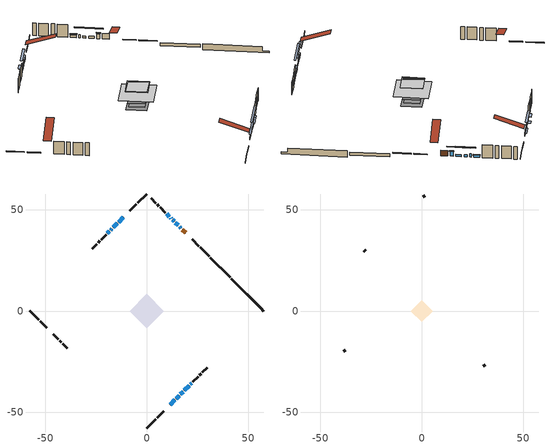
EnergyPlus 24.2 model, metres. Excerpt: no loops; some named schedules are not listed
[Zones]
conditioned space
 floor outside (Floor1 construction): -4.2,0 0,4.2 4.2,0 0,-4.2 z0.86
 floor adiabatic (Floor5 construction): -3.81,0 0,3.81 3.81,0 0,-3.81 z0.86
 floor adiabatic (AdiabaticFloorConstruction): -8.5,0 0,8.5 8.5,0 0,-8.5 z3.3
 floor foundation (Slab1 construction): -5.09,0 0,5.09 5.09,0 0,-5.09 z-1.49
 floor foundation (Slab2 construction): -3.81,0 0,3.81 3.81,0 0,-3.81 z-0.65
 floor foundation (Slab3 construction): -1.67,0 0,1.67 1.67,0 0,-1.67 z0
 wall outside (RimJoist1 construction): 0,-57.73 4.42,-53.31 / -57.73,0 -53.31,-4.42 / 0,57.73 -4.42,53.31 / 30.76,26.96 26.35,31.38 z0.86:1.16
 wall outside (RimJoist2 construction): 5.08,-52.65 8.35,-49.38 / -52.65,-5.08 -49.38,-8.35 / -5.08,52.65 -8.35,49.38 / 25.69,32.04 22.42,35.31 z0.86:1.16
 wall outside (AdiabaticWallConstruction 1): 19.2,38.52 17.52,40.2 z0.86:2.89
 wall outside (AdiabaticWallConstruction): -11.56,46.16 -13.86,43.87 z0.86:1.77; 16.87,40.86 16.18,41.54 / -14.52,43.21 -16.53,41.2 / -18.45,39.27 -19.39,38.34 z0.86:2.64; -17.18,40.54 -17.8,39.93 / 21.55,-36.18 22.16,-35.56 z0.86:1.42; 11.56,-46.16 13.86,-43.87 z0.86:1.72; 14.52,-43.21 15.92,-41.81 z0.86:2.99; 15.53,42.2 14.16,43.56 / 13.51,44.22 12.82,44.9 / 16.57,-41.15 17.94,-39.79 z0.86:1.62; 18.6,-39.13 20.89,-36.83 / 11.15,46.57 9.79,47.94 z0.86:1.67; 12.17,45.56 11.81,45.92 z0.86:2.08
 wall outside (Wall1 construction): 22.82,-34.91 25.29,-32.43 / -46.16,-11.56 -43.69,-14.04 / -20.04,37.68 -22.52,35.21 / 9.13,48.6 6.65,51.07 z0.86:5.74
 wall outside (Wall2 construction): 25.95,-31.77 26.79,-30.94 / -43.03,-14.7 -42.19,-15.53 / -23.18,34.55 -24.01,33.71 / 6,51.73 5.16,52.57 z0.86:5.74
 wall outside (Wall3 construction): 27.44,-30.28 29.74,-27.98 / -41.54,-16.19 -39.24,-18.49 / -24.67,33.06 -26.97,30.76 / 4.5,53.22 2.2,55.52 z0.86:5.74
 wall foundation (FoundationWall1 construction): 41.78,15.95,-1.49 41.78,15.95,0.86 56.13,1.59,0.86 56.13,1.59,-0.77 57.73,0,-0.77 57.73,0,-1.49
 wall foundation (FoundationWall2 construction): 41.12,16.61 31.42,26.3 z-0.65:0.51
 window (WindowConstruction): -11.56,46.16 -13.86,43.87 z0.86:1.77
 window (WindowConstruction 4): 16.87,40.86 16.18,41.54 z0.86:2.64
 window (WindowConstruction 5): -14.52,43.21 -16.53,41.2 z0.86:2.64
 window (WindowConstruction 6): -17.18,40.54 -17.79,39.93 z0.86:1.42
 window (WindowConstruction 7): 11.56,-46.16 13.86,-43.87 z0.86:1.72
 window (WindowConstruction 8): 14.52,-43.21 15.92,-41.81 z0.86:2.99
 window (WindowConstruction 11): 15.53,42.2 14.16,43.56 z0.86:1.62
 window (WindowConstruction 12): 13.51,44.22 12.82,44.9 z0.86:1.62
 window (WindowConstruction 13): 16.57,-41.15 17.94,-39.79 z0.86:1.62
 window (WindowConstruction 1): 18.6,-39.13 20.89,-36.83 z0.86:1.67
 window (WindowConstruction 2): 21.55,-36.18 22.16,-35.56 z0.86:1.42
 window (WindowConstruction 9): -18.45,39.27 -19.39,38.34 z0.86:2.64
 window (WindowConstruction 10): 12.17,45.56 11.81,45.92 z0.86:2.08
 window (WindowConstruction 3): 11.15,46.58 9.79,47.94 z0.86:1.67
 door (Door): 19.2,38.52 17.52,40.2 z0.86:2.89
 ceiling adiabatic (AdiabaticFloorConstruction): 0,-8.5 8.5,0 0,8.5 -8.5,0 z3.3
attic - vented
 floor to conditioned space (Floor3 construction Reversed): -5.09,0 0,5.09 5.09,0 0,-5.09 z5.74
 floor to conditioned space (Floor4 construction Reversed): -5.39,0 0,5.39 5.39,0 0,-5.39 z5.74
 wall outside (Wall4 construction): 30.4,-27.33 31.29,-26.44 / -38.58,-19.14 -37.69,-20.03 / -27.63,30.1 -28.52,29.21 / 1.55,56.18 0.66,57.07 z0.86:5.74
 roof outside (Roof1 construction): 10.91,-46.82,5.74 3.69,-39.6,9.14 1.78,-41.5,9.14 9,-48.72,5.74; -46.82,-10.91,5.74 -39.6,-3.69,9.14 -41.5,-1.78,9.14 -48.72,-9,5.74; -10.91,46.82,5.74 -3.69,39.6,9.14 -1.78,41.5,9.14 -9,48.72,5.74; 19.86,37.87,5.74 12.64,30.65,9.14 14.54,28.74,9.14 21.76,35.96,5.74
shading: -14.07,43.65 -11.35,46.37 -11.78,46.81 -14.5,44.09 z2.07; 15.97,41.75 17.08,40.65 17.51,41.08 16.4,42.18 z2.94; -18.47,39.26 -12.58,45.15 -13.01,45.58 -18.9,39.69 z5.38; -18.01,39.72 -16.97,40.75 -17.84,41.61 -18.87,40.58 z1.72; 15.8,-41.93 9.62,-48.1 10.06,-48.53 16.23,-42.36 z4.46; 16.13,-41.6 14.3,-43.42 14.74,-43.85 16.56,-42.03 z3.29; 12.01,45.72 17.68,40.04 18.12,40.47 12.44,46.15 z4.67; 10.67,47.06 15.66,42.06 16.09,42.49 11.1,47.49 z4.67; 21.39,-36.34 13.12,-44.6 13.55,-45.03 21.82,-36.77 z6.5; 21.11,-36.62 18.39,-39.34 18.82,-39.77 21.54,-37.05 z1.97; 22.37,-35.35 21.34,-36.39 21.77,-36.82 22.8,-35.78 z1.72; -19.82,37.91 -18.02,39.71 -18.88,40.57 -20.68,38.77 z3.25; 9.58,48.15 11.36,46.36 11.79,46.8 10.01,48.58 z1.97
[Building]
Building 1: Terrain=Suburbs
[Site:Location]
Montreal Intl AP_QC: Latitude {deg}=45.47; Longitude {deg}=-73.74; Time Zone {hr}=-5; Elevation {m}=36; Keep Site Location Information=Yes
[Site:GroundTemperature:Shallow]
2.07863, -0.316383, -0.508184, 0.628371, 5.19101, 9.73239, 13.6695, 16.1636, 16.3755, 14.347, 10.5102, 6.10817
[Site:WaterMainsTemperature]
Calculation Method=Schedule; Temperature Schedule=mains temperature schedule
[Material] Roughness=Rough; Thermal Absorptance=0.9
Name | Thickness {m} | Conductivity {W/m-K} | Density {kg/m3} | Specific Heat {J/kg-K} | Solar Absorptance | Visible Absorptance
asphalt or fiberglass shingles | 0.00635 | 0.162714 | 1121.4 | 1465.45 | 0.4 | 0.4
ceiling loosefill ins | 0.0846667 | 0.0480833 | 16.02 | 1046.75 | 0.7 | 0.7
ceiling stud and cavity | 0.1397 | 0.0934478 | 65.682 | 1177.47 | 0.7 | 0.7
ceiling stud and cavity 1 | 0.1397 | 0.0933378 | 65.682 | 1177.47 | 0.7 | 0.7
concrete 4.0 in. | 0.1016 | 1.803125 | 2242.8 | 837.4 | 0.7 | 0.7
concrete 8.0 in. | 0.2032 | 1.803125 | 2242.8 | 837.4 | 0.7 | 0.7
door material | 0.04445 | 0.0451087 | 512.64 | 1214.23 | 0.7 | 0.7
exterior vertical ins | 0.00218552 | 0.029427 | 32.04 | 1214.23 | 0.7 | 0.7
exterior vertical ins 1 | 0.00108814 | 0.029427 | 32.04 | 1214.23 | 0.7 | 0.7
floor covering | 0.0127 | 0.0433444 | 54.468 | 1339.84 | 0.6 | 0.6
floor covering 1 | 0.0127 | 9.015625 | 54.468 | 1339.84 | 0.6 | 0.6
floor rigid ins; wall rigid ins | 0.512978 | 0.029427 | 32.04 | 1214.23 | 0.7 | 0.7
floor stud and cavity | 0.1397 | 0.0882315 | 92.3553 | 1139.71 | 0.7 | 0.7
floor stud and cavity 1 | 0.0889 | 0.621767 | 50.32683 | 1063.81 | 0.7 | 0.7
floor stud and cavity 2 | 0.1397 | 1.75129 | 37.0049 | 1207.88 | 0.7 | 0.7
furniture material conditioned space 1 | 0.1524 | 0.115458 | 640.8 | 1214.23 | 0.6 | 0.6
gypsum board | 0.0127 | 0.160291 | 801 | 837.4 | 0.6 | 0.6
gypsum board 1 | 0.0127 | 0.160291 | 801 | 837.4 | 0.7 | 0.7
osb sheathing 0.5 in. | 0.0127 | 0.115458 | 512.64 | 1214.23 | 0.7 | 0.7
osb sheathing 0.75 in. | 0.01905 | 0.115458 | 512.64 | 1214.23 | 0.7 | 0.7
osb sheathing 2.0 in. | 0.0508 | 0.115458 | 512.64 | 1214.23 | 0.7 | 0.7
rim joist stud and cavity | 0.0508 | 0.0310355 | 125.044 | 1163.47 | 0.6 | 0.6
rim joist stud and cavity 1 | 0.0508 | 0.126838 | 50.32683 | 1063.81 | 0.6 | 0.6
wall stud and cavity | 0.1397 | 0.0877637 | 139.0536 | 1170.24 | 0.7 | 0.7
wall stud and cavity 1 | 0.1397 | 0.0901573 | 139.0536 | 1170.24 | 0.7 | 0.7
wall stud and cavity 2 | 0.1397 | 0.08757 | 139.0536 | 1170.24 | 0.7 | 0.7
wall stud and cavity 3 | 0.0889 | 6.9971 | 50.32683 | 1063.81 | 0.6 | 0.6
wall stud and cavity 4 | 0.0889 | 0.380278 | 52.3479 | 1209.89 | 0.7 | 0.7
wall stud and cavity 5 | 0.0889 | 0.391764 | 83.0341 | 1211.67 | 0.7 | 0.7
wood siding | 0.0254 | 0.102417 | 544.68 | 1172.36 | 0.4 | 0.4
wood siding 1 | 0.00254 | 0.102417 | 544.68 | 1172.36 | 0.4 | 0.4
wood siding 2; wood siding 3; wood siding 4 | 0.0254 | 0.102417 | 544.68 | 1172.36 | 0.7 | 0.7
[WindowMaterial:SimpleGlazingSystem]
Name | U-Factor {W/m2-K} | Solar Heat Gain Coefficient
WindowMaterial | 2.97414 | 0.57
WindowMaterial 1 | 2.98152 | 0.56
WindowMaterial 10 | 2.97698 | 0.56
WindowMaterial 11 | 3.02581 | 0.5
WindowMaterial 2 | 3.04681 | 0.44
WindowMaterial 3 | 2.97187 | 0.57
WindowMaterial 4 | 2.96562 | 0.58
WindowMaterial 5 | 2.88613 | 0.67
WindowMaterial 6 | 2.97754 | 0.56
WindowMaterial 7 | 2.9219 | 0.64
WindowMaterial 8 | 2.949721 | 0.64
WindowMaterial 9 | 2.97414 | 0.61
[Construction]
AdiabaticFloorConstruction: floor stud and cavity 2, floor rigid ins, osb sheathing 0.75 in., floor covering
AdiabaticWallConstruction: wood siding 3, wall rigid ins, wall stud and cavity 4, gypsum board
AdiabaticWallConstruction 1: wood siding 4, wall rigid ins, wall stud and cavity 4, gypsum board
Door: door material
Floor1 construction: floor stud and cavity, osb sheathing 0.75 in., floor covering
Floor3 construction Reversed: gypsum board, ceiling stud and cavity, ceiling loosefill ins
Floor4 construction Reversed: gypsum board, ceiling stud and cavity 1, ceiling loosefill ins
Floor5 construction: floor stud and cavity 1, floor covering 1
FoundationWall1 construction: concrete 8.0 in., gypsum board 1
FoundationWall2 construction: concrete 8.0 in.
furniture construction conditioned space 1: furniture material conditioned space 1
PartitionWallConstruction: gypsum board, wall stud and cavity 5, gypsum board
RimJoist1 construction: wood siding 2, osb sheathing 2.0 in., rim joist stud and cavity
RimJoist2 construction: wood siding 2, rim joist stud and cavity 1
Roof1 construction: asphalt or fiberglass shingles
Slab1 construction; Slab2 construction; Slab3 construction: concrete 4.0 in.
Wall1 construction: wood siding, osb sheathing 0.5 in., wall stud and cavity, gypsum board
Wall2 construction: wood siding, osb sheathing 0.5 in., wall stud and cavity 1, gypsum board
Wall3 construction: wood siding, osb sheathing 0.5 in., wall stud and cavity 2, gypsum board
Wall4 construction: wood siding 1, wall stud and cavity 3
WindowConstruction: WindowMaterial
WindowConstruction 1: WindowMaterial 1
WindowConstruction 10: WindowMaterial 9
WindowConstruction 11: WindowMaterial 10
WindowConstruction 12; WindowConstruction 13: WindowMaterial 11
WindowConstruction 2; WindowConstruction 6: WindowMaterial 2
WindowConstruction 3: WindowMaterial 3
WindowConstruction 4: WindowMaterial 4
WindowConstruction 5: WindowMaterial 5
WindowConstruction 7: WindowMaterial 6
WindowConstruction 8: WindowMaterial 7
WindowConstruction 9: WindowMaterial 8
[Zone] Multiplier=1; Part of Total Floor Area=Yes
Name | Volume {m3}
attic - vented | 60.7219
conditioned space | 543.3
[Space]
Name | Zone | Volume {m3}
attic - vented 1 | attic - vented | 60.7219
conditioned space 1 | conditioned space | 543.3
[ZoneInfiltration:EffectiveLeakageArea]
infil attic - vented 1: Zone or Space=attic - vented 1; Schedule=Always On Discrete; Effective Air Leakage Area {cm2}=4396; Stack Coefficient=0.000575804; Wind Coefficient=1.62128e-05
[ZoneMixing]
whole house fan mix: Zone or Space=attic - vented; Schedule=Always On Continuous; Design Flow Rate Calculation Method=Flow/Zone; Design Flow Rate {m3/s}=0; Source Zone or Space=conditioned space
[SurfaceProperty:ExposedFoundationPerimeter] Exposed Perimeter Calculation Method=TotalExposedPerimeter
Name | Total Exposed Perimeter {m}
Slab1 | 22.555
Slab2 | 13.716
Slab3 | 8.83899
[InternalMass] Zone or ZoneList=conditioned space; Space or SpaceList=conditioned space 1
Name | Construction | Surface Area {m2}
furniture mass conditioned space 1 | furniture construction conditioned space 1 | 118.076
partition wall mass | PartitionWallConstruction | 266.201
[Lights]
interior lighting: Zone or ZoneList or Space or SpaceList=conditioned space 1; Schedule=interior lighting schedule; Design Level Calculation Method=LightingLevel; Lighting Level {W}=343.2; Return Air Fraction=0; Fraction Radiant=0.6; Fraction Visible=0.2; Fraction Replaceable=1
[People]
occupants: Zone or ZoneList or Space or SpaceList=conditioned space 1; Number of People Schedule=occupants schedule; Number of People Calculation Method=People; Number of People=3; Fraction Radiant=0.314171; Sensible Heat Fraction=0.56303; Activity Level Schedule=occupants activity schedule; Carbon Dioxide Generation Rate {m3/s-W}=0; Enable ASHRAE 55 Comfort Warnings=No; Mean Radiant Temperature Calculation Type=EnclosureAveraged
[ElectricEquipment] Zone or ZoneList or Space or SpaceList=conditioned space 1; Design Level Calculation Method=EquipmentLevel
Name | Schedule | Design Level {W} | Fraction Latent | Fraction Radiant | Fraction Lost
clothes dryer | clothes dryer schedule | 140.772 | 0.015 | 0.081 | 0.85
clothes washer | clothes washer schedule | 32.1985 | 0.03 | 0.162 | 0.7
cooking range | cooking range schedule | 215.147 | 0.08 | 0.432 | 0.2
dishwasher | dishwasher schedule | 66.8632 | 0.3 | 0.18 | 0.4
fridge | fridge schedule | 72.9452 | 0 | 0.6 | 0
mech vent bath fan 0 | mech vent bath fan 0 schedule | 50.2 | 0 | 0 | 1
mech vent house fan | mech vent house fan schedule | 0 | 0 | 0 | 1
mech vent house fan cfis | mech vent house fan cfis schedule | 0 | 0 | 0 | 0
mech vent range fan 0 | mech vent range fan 0 schedule | 57 | 0 | 0 | 1
misc plug loads | misc plug loads schedule | 494.7 | 0.045 | 0.513 | 0.1
whole house fan | Always On Discrete | 0 | 0 | 0 | 1
[OtherEquipment] Zone or ZoneList or Space or SpaceList=conditioned space 1; Design Level Calculation Method=EquipmentLevel
Name | Fuel Type | Schedule | Design Level {W} | Fraction Latent | Fraction Radiant | Fraction Lost
clothes dryer 1 | Electricity | clothes dryer schedule | 0 | 0.015 | 0.081 | 0.85
cooking range 1 | Electricity | cooking range schedule | 0 | 0.08 | 0.432 | 0.2
general water use latent | None | general water use schedule | 62.594 | 1 | 0 | 0
general water use sensible | None | general water use schedule | -61.6891 | 0 | 0.6 | 0
mech vent house fan latent load | None | Always On Discrete | 0 | 1 | 0 | 0
mech vent house fan sensible load | None | Always On Discrete | 0 | 0 | 0 | 0
water heater energy adjustment1 | Electricity | Always On Discrete | 0.01 | 0 | 0 | 1
[ZoneInfiltration:DesignFlowRate] Zone or ZoneList or Space or SpaceList=conditioned space 1; Schedule=Always On Discrete; Design Flow Rate Calculation Method=Flow/Zone; Design Flow Rate {m3/s}=0
infil flow; natural vent flow; whole house fan flow
[Foundation:Kiva] Initial Indoor Air Temperature {C}=18; Wall Depth Below Slab {m}=0.2032
Name | Wall Height Above Grade {m} | Custom Block Material Name 1 | Custom Block Depth 1 {m} | Custom Block X Position 1 {m} | Custom Block Z Position 1 {m}
Foundation Kiva 1 | 0.859993 | exterior vertical ins | 2.350008 | 0.2159 | 0
Foundation Kiva 2 | 0.510022 | exterior vertical ins 1 | 1.16001 | 0.2032 | 0
Foundation Kiva 3 | 0.1016
[Foundation:Kiva:Settings]
Soil Conductivity {W/m-K}=0.849921; Soil Density {kg/m3}=1842.3; Soil Specific Heat {J/kg-K}=418.7; Ground Solar Absorptivity=0.9; Ground Thermal Absorptivity=0.9; Ground Surface Roughness {m}=0.03; Far-Field Width {m}=40; Deep-Ground Boundary Condition=ZeroFlux; Deep-Ground Depth {m}=40; Minimum Cell Dimension {m}=0.2; Maximum Cell Growth Coefficient=3; Simulation Timestep=Timestep
[Exterior:Lights]
exterior lighting: Schedule=exterior lighting schedule; Design Level {W}=75.6
[Schedule:Constant]
Name | Hourly Value
Always On Continuous; mech vent house fan schedule; mech vent house fan cfis schedule; Always On Discrete | 1
occupants activity schedule | 117.228
fridge schedule | 0
[Schedule:Week:Daily]
interior lighting schedule Week Rule - Jan1-Jan27: interior lighting schedule day, interior lighting schedule day, interior lighting schedule day, interior lighting schedule day, interior lighting schedule day, interior lighting schedule day, interior lighting schedule day, interior lighting schedule default day, interior lighting schedule default day, interior lighting schedule default day, interior lighting schedule default day, interior lighting schedule default day
interior lighting schedule Week Rule - Jan28-Feb3: interior lighting schedule day, interior lighting schedule day, interior lighting schedule day, interior lighting schedule day, interior lighting schedule day 1, interior lighting schedule day 1, interior lighting schedule day 1, interior lighting schedule default day, interior lighting schedule default day, interior lighting schedule default day, interior lighting schedule default day, interior lighting schedule default day
interior lighting schedule Week Rule - Feb4-Feb24: interior lighting schedule day 1, interior lighting schedule day 1, interior lighting schedule day 1, interior lighting schedule day 1, interior lighting schedule day 1, interior lighting schedule day 1, interior lighting schedule day 1, interior lighting schedule default day, interior lighting schedule default day, interior lighting schedule default day, interior lighting schedule default day, interior lighting schedule default day
interior lighting schedule Week Rule - Feb25-Mar3: interior lighting schedule day 1, interior lighting schedule day 1, interior lighting schedule day 1, interior lighting schedule day 1, interior lighting schedule day 2, interior lighting schedule day 2, interior lighting schedule day 2, interior lighting schedule default day, interior lighting schedule default day, interior lighting schedule default day, interior lighting schedule default day, interior lighting schedule default day
interior lighting schedule Week Rule - Mar4-Mar31: interior lighting schedule day 2, interior lighting schedule day 2, interior lighting schedule day 2, interior lighting schedule day 2, interior lighting schedule day 2, interior lighting schedule day 2, interior lighting schedule day 2, interior lighting schedule default day, interior lighting schedule default day, interior lighting schedule default day, interior lighting schedule default day, interior lighting schedule default day
interior lighting schedule Week Rule - Apr1-Apr28: interior lighting schedule day 3, interior lighting schedule day 3, interior lighting schedule day 3, interior lighting schedule day 3, interior lighting schedule day 3, interior lighting schedule day 3, interior lighting schedule day 3, interior lighting schedule default day, interior lighting schedule default day, interior lighting schedule default day, interior lighting schedule default day, interior lighting schedule default day
interior lighting schedule Week Rule - Apr29-May5: interior lighting schedule day 3, interior lighting schedule day 3, interior lighting schedule day 4, interior lighting schedule day 4, interior lighting schedule day 4, interior lighting schedule day 4, interior lighting schedule day 4, interior lighting schedule default day, interior lighting schedule default day, interior lighting schedule default day, interior lighting schedule default day, interior lighting schedule default day
interior lighting schedule Week Rule - May6-May26: interior lighting schedule day 4, interior lighting schedule day 4, interior lighting schedule day 4, interior lighting schedule day 4, interior lighting schedule day 4, interior lighting schedule day 4, interior lighting schedule day 4, interior lighting schedule default day, interior lighting schedule default day, interior lighting schedule default day, interior lighting schedule default day, interior lighting schedule default day
interior lighting schedule Week Rule - May27-Jun2: interior lighting schedule day 4, interior lighting schedule day 4, interior lighting schedule day 4, interior lighting schedule day 4, interior lighting schedule day 4, interior lighting schedule day 5, interior lighting schedule day 5, interior lighting schedule default day, interior lighting schedule default day, interior lighting schedule default day, interior lighting schedule default day, interior lighting schedule default day
interior lighting schedule Week Rule - Jun3-Jun30: interior lighting schedule day 5, interior lighting schedule day 5, interior lighting schedule day 5, interior lighting schedule day 5, interior lighting schedule day 5, interior lighting schedule day 5, interior lighting schedule day 5, interior lighting schedule default day, interior lighting schedule default day, interior lighting schedule default day, interior lighting schedule default day, interior lighting schedule default day
interior lighting schedule Week Rule - Jul1-Jul28: interior lighting schedule day 6, interior lighting schedule day 6, interior lighting schedule day 6, interior lighting schedule day 6, interior lighting schedule day 6, interior lighting schedule day 6, interior lighting schedule day 6, interior lighting schedule default day, interior lighting schedule default day, interior lighting schedule default day, interior lighting schedule default day, interior lighting schedule default day
interior lighting schedule Week Rule - Jul29-Aug4: interior lighting schedule day 6, interior lighting schedule day 6, interior lighting schedule day 6, interior lighting schedule day 7, interior lighting schedule day 7, interior lighting schedule day 7, interior lighting schedule day 7, interior lighting schedule default day, interior lighting schedule default day, interior lighting schedule default day, interior lighting schedule default day, interior lighting schedule default day
interior lighting schedule Week Rule - Aug5-Aug25: interior lighting schedule day 7, interior lighting schedule day 7, interior lighting schedule day 7, interior lighting schedule day 7, interior lighting schedule day 7, interior lighting schedule day 7, interior lighting schedule day 7, interior lighting schedule default day, interior lighting schedule default day, interior lighting schedule default day, interior lighting schedule default day, interior lighting schedule default day
interior lighting schedule Week Rule - Aug26-Sep1: interior lighting schedule day 7, interior lighting schedule day 7, interior lighting schedule day 7, interior lighting schedule day 7, interior lighting schedule day 7, interior lighting schedule day 7, interior lighting schedule day 8, interior lighting schedule default day, interior lighting schedule default day, interior lighting schedule default day, interior lighting schedule default day, interior lighting schedule default day
interior lighting schedule Week Rule - Sep2-Sep29: interior lighting schedule day 8, interior lighting schedule day 8, interior lighting schedule day 8, interior lighting schedule day 8, interior lighting schedule day 8, interior lighting schedule day 8, interior lighting schedule day 8, interior lighting schedule default day, interior lighting schedule default day, interior lighting schedule default day, interior lighting schedule default day, interior lighting schedule default day
interior lighting schedule Week Rule - Sep30-Oct6: interior lighting schedule day 8, interior lighting schedule day 9, interior lighting schedule day 9, interior lighting schedule day 9, interior lighting schedule day 9, interior lighting schedule day 9, interior lighting schedule day 9, interior lighting schedule default day, interior lighting schedule default day, interior lighting schedule default day, interior lighting schedule default day, interior lighting schedule default day
interior lighting schedule Week Rule - Oct7-Oct27: interior lighting schedule day 9, interior lighting schedule day 9, interior lighting schedule day 9, interior lighting schedule day 9, interior lighting schedule day 9, interior lighting schedule day 9, interior lighting schedule day 9, interior lighting schedule default day, interior lighting schedule default day, interior lighting schedule default day, interior lighting schedule default day, interior lighting schedule default day
interior lighting schedule Week Rule - Oct28-Nov3: interior lighting schedule day 9, interior lighting schedule day 9, interior lighting schedule day 9, interior lighting schedule day 9, interior lighting schedule day 10, interior lighting schedule day 10, interior lighting schedule day 10, interior lighting schedule default day, interior lighting schedule default day, interior lighting schedule default day, interior lighting schedule default day, interior lighting schedule default day
interior lighting schedule Week Rule - Nov4-Nov24: interior lighting schedule day 10, interior lighting schedule day 10, interior lighting schedule day 10, interior lighting schedule day 10, interior lighting schedule day 10, interior lighting schedule day 10, interior lighting schedule day 10, interior lighting schedule default day, interior lighting schedule default day, interior lighting schedule default day, interior lighting schedule default day, interior lighting schedule default day
interior lighting schedule Week Rule - Nov25-Dec1: interior lighting schedule day 10, interior lighting schedule day 10, interior lighting schedule day 10, interior lighting schedule day 10, interior lighting schedule day 10, interior lighting schedule day 10, interior lighting schedule day 11, interior lighting schedule default day, interior lighting schedule default day, interior lighting schedule default day, interior lighting schedule default day, interior lighting schedule default day
interior lighting schedule Week Rule - Dec2-Dec31: interior lighting schedule day 11, interior lighting schedule day 11, interior lighting schedule day 11, interior lighting schedule day 11, interior lighting schedule day 11, interior lighting schedule day 11, interior lighting schedule day 11, interior lighting schedule default day, interior lighting schedule default day, interior lighting schedule default day, interior lighting schedule default day, interior lighting schedule default day
occupants schedule Week Rule - Jan1-Dec31: occupants schedule day, occupants schedule day, occupants schedule day, occupants schedule day, occupants schedule day, occupants schedule day, occupants schedule day, occupants schedule default day, occupants schedule default day, occupants schedule default day, occupants schedule default day, occupants schedule default day
clothes dryer schedule Week Rule - Jan1-Dec31: clothes dryer schedule day, clothes dryer schedule day, clothes dryer schedule day, clothes dryer schedule day, clothes dryer schedule day, clothes dryer schedule day, clothes dryer schedule day, clothes dryer schedule default day, clothes dryer schedule default day, clothes dryer schedule default day, clothes dryer schedule default day, clothes dryer schedule default day
clothes washer schedule Week Rule - Jan1-Dec31: clothes washer schedule day, clothes washer schedule day, clothes washer schedule day, clothes washer schedule day, clothes washer schedule day, clothes washer schedule day, clothes washer schedule day, clothes washer schedule default day, clothes washer schedule default day, clothes washer schedule default day, clothes washer schedule default day, clothes washer schedule default day
cooking range schedule Week Rule - Jan1-Dec31: cooking range schedule day, cooking range schedule day, cooking range schedule day, cooking range schedule day, cooking range schedule day, cooking range schedule day, cooking range schedule day, cooking range schedule default day, cooking range schedule default day, cooking range schedule default day, cooking range schedule default day, cooking range schedule default day
dishwasher schedule Week Rule - Jan1-Dec31: dishwasher schedule day, dishwasher schedule day, dishwasher schedule day, dishwasher schedule day, dishwasher schedule day, dishwasher schedule day, dishwasher schedule day, dishwasher schedule default day, dishwasher schedule default day, dishwasher schedule default day, dishwasher schedule default day, dishwasher schedule default day
mech vent bath fan 0 schedule Week Rule - Jan1-Dec31: mech vent bath fan 0 schedule day, mech vent bath fan 0 schedule day, mech vent bath fan 0 schedule day, mech vent bath fan 0 schedule day, mech vent bath fan 0 schedule day, mech vent bath fan 0 schedule day, mech vent bath fan 0 schedule day, mech vent bath fan 0 schedule default day, mech vent bath fan 0 schedule default day, mech vent bath fan 0 schedule default day, mech vent bath fan 0 schedule default day, mech vent bath fan 0 schedule default day
mech vent range fan 0 schedule Week Rule - Jan1-Dec31: mech vent range fan 0 schedule day, mech vent range fan 0 schedule day, mech vent range fan 0 schedule day, mech vent range fan 0 schedule day, mech vent range fan 0 schedule day, mech vent range fan 0 schedule day, mech vent range fan 0 schedule day, mech vent range fan 0 schedule default day, mech vent range fan 0 schedule default day, mech vent range fan 0 schedule default day, mech vent range fan 0 schedule default day, mech vent range fan 0 schedule default day
misc plug loads schedule Week Rule - Jan1-Dec31: misc plug loads schedule day, misc plug loads schedule day, misc plug loads schedule day, misc plug loads schedule day, misc plug loads schedule day, misc plug loads schedule day, misc plug loads schedule day, misc plug loads schedule default day, misc plug loads schedule default day, misc plug loads schedule default day, misc plug loads schedule default day, misc plug loads schedule default day
general water use schedule Week Rule - Jan1-Dec31: general water use schedule day, general water use schedule day, general water use schedule day, general water use schedule day, general water use schedule day, general water use schedule day, general water use schedule day, general water use schedule default day, general water use schedule default day, general water use schedule default day, general water use schedule default day, general water use schedule default day
exterior lighting schedule Week Rule - Jan1-Jan27: exterior lighting schedule day, exterior lighting schedule day, exterior lighting schedule day, exterior lighting schedule day, exterior lighting schedule day, exterior lighting schedule day, exterior lighting schedule day, exterior lighting schedule default day, exterior lighting schedule default day, exterior lighting schedule default day, exterior lighting schedule default day, exterior lighting schedule default day
exterior lighting schedule Week Rule - Jan28-Feb3: exterior lighting schedule day, exterior lighting schedule day, exterior lighting schedule day, exterior lighting schedule day, exterior lighting schedule day 1, exterior lighting schedule day 1, exterior lighting schedule day 1, exterior lighting schedule default day, exterior lighting schedule default day, exterior lighting schedule default day, exterior lighting schedule default day, exterior lighting schedule default day
exterior lighting schedule Week Rule - Feb4-Feb24: exterior lighting schedule day 1, exterior lighting schedule day 1, exterior lighting schedule day 1, exterior lighting schedule day 1, exterior lighting schedule day 1, exterior lighting schedule day 1, exterior lighting schedule day 1, exterior lighting schedule default day, exterior lighting schedule default day, exterior lighting schedule default day, exterior lighting schedule default day, exterior lighting schedule default day
exterior lighting schedule Week Rule - Feb25-Mar3: exterior lighting schedule day 1, exterior lighting schedule day 1, exterior lighting schedule day 1, exterior lighting schedule day 1, exterior lighting schedule day 2, exterior lighting schedule day 2, exterior lighting schedule day 2, exterior lighting schedule default day, exterior lighting schedule default day, exterior lighting schedule default day, exterior lighting schedule default day, exterior lighting schedule default day
exterior lighting schedule Week Rule - Mar4-Mar31: exterior lighting schedule day 2, exterior lighting schedule day 2, exterior lighting schedule day 2, exterior lighting schedule day 2, exterior lighting schedule day 2, exterior lighting schedule day 2, exterior lighting schedule day 2, exterior lighting schedule default day, exterior lighting schedule default day, exterior lighting schedule default day, exterior lighting schedule default day, exterior lighting schedule default day
exterior lighting schedule Week Rule - Apr1-Apr28: exterior lighting schedule day 3, exterior lighting schedule day 3, exterior lighting schedule day 3, exterior lighting schedule day 3, exterior lighting schedule day 3, exterior lighting schedule day 3, exterior lighting schedule day 3, exterior lighting schedule default day, exterior lighting schedule default day, exterior lighting schedule default day, exterior lighting schedule default day, exterior lighting schedule default day
exterior lighting schedule Week Rule - Apr29-May5: exterior lighting schedule day 3, exterior lighting schedule day 3, exterior lighting schedule day 4, exterior lighting schedule day 4, exterior lighting schedule day 4, exterior lighting schedule day 4, exterior lighting schedule day 4, exterior lighting schedule default day, exterior lighting schedule default day, exterior lighting schedule default day, exterior lighting schedule default day, exterior lighting schedule default day
exterior lighting schedule Week Rule - May6-May26: exterior lighting schedule day 4, exterior lighting schedule day 4, exterior lighting schedule day 4, exterior lighting schedule day 4, exterior lighting schedule day 4, exterior lighting schedule day 4, exterior lighting schedule day 4, exterior lighting schedule default day, exterior lighting schedule default day, exterior lighting schedule default day, exterior lighting schedule default day, exterior lighting schedule default day
exterior lighting schedule Week Rule - May27-Jun2: exterior lighting schedule day 4, exterior lighting schedule day 4, exterior lighting schedule day 4, exterior lighting schedule day 4, exterior lighting schedule day 4, exterior lighting schedule day 5, exterior lighting schedule day 5, exterior lighting schedule default day, exterior lighting schedule default day, exterior lighting schedule default day, exterior lighting schedule default day, exterior lighting schedule default day
exterior lighting schedule Week Rule - Jun3-Jun30: exterior lighting schedule day 5, exterior lighting schedule day 5, exterior lighting schedule day 5, exterior lighting schedule day 5, exterior lighting schedule day 5, exterior lighting schedule day 5, exterior lighting schedule day 5, exterior lighting schedule default day, exterior lighting schedule default day, exterior lighting schedule default day, exterior lighting schedule default day, exterior lighting schedule default day
exterior lighting schedule Week Rule - Jul1-Jul28: exterior lighting schedule day 6, exterior lighting schedule day 6, exterior lighting schedule day 6, exterior lighting schedule day 6, exterior lighting schedule day 6, exterior lighting schedule day 6, exterior lighting schedule day 6, exterior lighting schedule default day, exterior lighting schedule default day, exterior lighting schedule default day, exterior lighting schedule default day, exterior lighting schedule default day
exterior lighting schedule Week Rule - Jul29-Aug4: exterior lighting schedule day 6, exterior lighting schedule day 6, exterior lighting schedule day 6, exterior lighting schedule day 7, exterior lighting schedule day 7, exterior lighting schedule day 7, exterior lighting schedule day 7, exterior lighting schedule default day, exterior lighting schedule default day, exterior lighting schedule default day, exterior lighting schedule default day, exterior lighting schedule default day
exterior lighting schedule Week Rule - Aug5-Aug25: exterior lighting schedule day 7, exterior lighting schedule day 7, exterior lighting schedule day 7, exterior lighting schedule day 7, exterior lighting schedule day 7, exterior lighting schedule day 7, exterior lighting schedule day 7, exterior lighting schedule default day, exterior lighting schedule default day, exterior lighting schedule default day, exterior lighting schedule default day, exterior lighting schedule default day
[Schedule:Year]
interior lighting schedule: interior lighting schedule Week Rule - Jan1-Jan27, 1, 1, 1, 27, interior lighting schedule Week Rule - Jan28-Feb3, 1, 28, 2, 3, interior lighting schedule Week Rule - Feb4-Feb24, 2, 4, 2, 24, interior lighting schedule Week Rule - Feb25-Mar3, 2, 25, 3, 3, interior lighting schedule Week Rule - Mar4-Mar31, 3, 4, 3, 31, interior lighting schedule Week Rule - Apr1-Apr28, 4, 1, 4, 28, interior lighting schedule Week Rule - Apr29-May5, 4, 29, 5, 5, interior lighting schedule Week Rule - May6-May26, 5, 6, 5, 26, interior lighting schedule Week Rule - May27-Jun2, 5, 27, 6, 2, interior lighting schedule Week Rule - Jun3-Jun30, 6, 3, 6, 30, interior lighting schedule Week Rule - Jul1-Jul28, 7, 1, 7, 28, interior lighting schedule Week Rule - Jul29-Aug4, 7, 29, 8, 4, interior lighting schedule Week Rule - Aug5-Aug25, 8, 5, 8, 25, interior lighting schedule Week Rule - Aug26-Sep1, 8, 26, 9, 1, interior lighting schedule Week Rule - Sep2-Sep29, 9, 2, 9, 29, interior lighting schedule Week Rule - Sep30-Oct6, 9, 30, 10, 6, interior lighting schedule Week Rule - Oct7-Oct27, 10, 7, 10, 27, interior lighting schedule Week Rule - Oct28-Nov3, 10, 28, 11, 3, interior lighting schedule Week Rule - Nov4-Nov24, 11, 4, 11, 24, interior lighting schedule Week Rule - Nov25-Dec1, 11, 25, 12, 1, interior lighting schedule Week Rule - Dec2-Dec31, 12, 2, 12, 31
occupants schedule: occupants schedule Week Rule - Jan1-Dec31, 1, 1, 12, 31
clothes dryer schedule: clothes dryer schedule Week Rule - Jan1-Dec31, 1, 1, 12, 31
clothes washer schedule: clothes washer schedule Week Rule - Jan1-Dec31, 1, 1, 12, 31
cooking range schedule: cooking range schedule Week Rule - Jan1-Dec31, 1, 1, 12, 31
dishwasher schedule: dishwasher schedule Week Rule - Jan1-Dec31, 1, 1, 12, 31
mech vent bath fan 0 schedule: mech vent bath fan 0 schedule Week Rule - Jan1-Dec31, 1, 1, 12, 31
mech vent range fan 0 schedule: mech vent range fan 0 schedule Week Rule - Jan1-Dec31, 1, 1, 12, 31
misc plug loads schedule: misc plug loads schedule Week Rule - Jan1-Dec31, 1, 1, 12, 31
general water use schedule: general water use schedule Week Rule - Jan1-Dec31, 1, 1, 12, 31
exterior lighting schedule: exterior lighting schedule Week Rule - Jan1-Jan27, 1, 1, 1, 27, exterior lighting schedule Week Rule - Jan28-Feb3, 1, 28, 2, 3, exterior lighting schedule Week Rule - Feb4-Feb24, 2, 4, 2, 24, exterior lighting schedule Week Rule - Feb25-Mar3, 2, 25, 3, 3, exterior lighting schedule Week Rule - Mar4-Mar31, 3, 4, 3, 31, exterior lighting schedule Week Rule - Apr1-Apr28, 4, 1, 4, 28, exterior lighting schedule Week Rule - Apr29-May5, 4, 29, 5, 5, exterior lighting schedule Week Rule - May6-May26, 5, 6, 5, 26, exterior lighting schedule Week Rule - May27-Jun2, 5, 27, 6, 2, exterior lighting schedule Week Rule - Jun3-Jun30, 6, 3, 6, 30, exterior lighting schedule Week Rule - Jul1-Jul28, 7, 1, 7, 28, exterior lighting schedule Week Rule - Jul29-Aug4, 7, 29, 8, 4, exterior lighting schedule Week Rule - Aug5-Aug25, 8, 5, 8, 25, exterior lighting schedule Week Rule - Aug26-Sep1, 8, 26, 9, 1, exterior lighting schedule Week Rule - Sep2-Sep29, 9, 2, 9, 29, exterior lighting schedule Week Rule - Sep30-Oct6, 9, 30, 10, 6, exterior lighting schedule Week Rule - Oct7-Oct27, 10, 7, 10, 27, exterior lighting schedule Week Rule - Oct28-Nov3, 10, 28, 11, 3, exterior lighting schedule Week Rule - Nov4-Nov24, 11, 4, 11, 24, exterior lighting schedule Week Rule - Nov25-Dec1, 11, 25, 12, 1, exterior lighting schedule Week Rule - Dec2-Dec31, 12, 2, 12, 31
[Schedule:Compact]
mains temperature schedule: Through: 01/01, For: AllDays, Until: 24:00, 6.56833, Through: 01/02, For: AllDays, Until: 24:00, 6.48722, Through: 01/03, For: AllDays, Until: 24:00, 6.40722, Through: 01/04, For: AllDays, Until: 24:00, 6.32889, Through: 01/05, For: AllDays, Until: 24:00, 6.25167, Through: 01/06, For: AllDays, Until: 24:00, 6.17611, Through: 01/07, For: AllDays, Until: 24:00, 6.10222, Through: 01/08, For: AllDays, Until: 24:00, 6.02944, Through: 01/09, For: AllDays, Until: 24:00, 5.95833, Through: 01/10, For: AllDays, Until: 24:00, 5.88889, Through: 01/11, For: AllDays, Until: 24:00, 5.82056, Through: 01/12, For: AllDays, Until: 24:00, 5.75444, Through: 01/13, For: AllDays, Until: 24:00, 5.68944, Through: 01/14, For: AllDays, Until: 24:00, 5.62611, Through: 01/15, For: AllDays, Until: 24:00, 5.56444, Through: 01/16, For: AllDays, Until: 24:00, 5.50444, Through: 01/17, For: AllDays, Until: 24:00, 5.44611, Through: 01/18, For: AllDays, Until: 24:00, 5.38944, Through: 01/19, For: AllDays, Until: 24:00, 5.33389, Through: 01/20, For: AllDays, Until: 24:00, 5.28111, Through: 01/21, For: AllDays, Until: 24:00, 5.22944, Through: 01/22, For: AllDays, Until: 24:00, 5.17944, Through: 01/23, For: AllDays, Until: 24:00, 5.13111, Through: 01/24, For: AllDays, Until: 24:00, 5.085, Through: 01/25, For: AllDays, Until: 24:00, 5.04056, Through: 01/26, For: AllDays, Until: 24:00, 4.99778, Through: 01/27, For: AllDays, Until: 24:00, 4.95667, Through: 01/28, For: AllDays, Until: 24:00, 4.91778, Through: 01/29, For: AllDays, Until: 24:00, 4.88056, Through: 01/30, For: AllDays, Until: 24:00, 4.845, Through: 01/31, For: AllDays, Until: 24:00, 4.81167, Through: 02/01, For: AllDays, Until: 24:00, 4.77944, Through: 02/02, For: AllDays, Until: 24:00, 4.75, Through: 02/03, For: AllDays, Until: 24:00, 4.72167, Through: 02/04, For: AllDays, Until: 24:00, 4.69611, Through: 02/05, For: AllDays, Until: 24:00, 4.67167, Through: 02/06, For: AllDays, Until: 24:00, 4.64944, Through: 02/07, For: AllDays, Until: 24:00, 4.62889, Through: 02/08, For: AllDays, Until: 24:00, 4.61056, Through: 02/09, For: AllDays, Until: 24:00, 4.59389, Through: 02/10, For: AllDays, Until: 24:00, 4.57944, Through: 02/11, For: AllDays, Until: 24:00, 4.56667, Through: 02/12, For: AllDays, Until: 24:00, 4.55611, Through: 02/13, For: AllDays, Until: 24:00, 4.54722, Through: 02/14, For: AllDays, Until: 24:00, 4.54056, Through: 02/15, For: AllDays, Until: 24:00, 4.53556, Through: 02/16, For: AllDays, Until: 24:00, 4.53278, Through: 02/17, For: AllDays, Until: 24:00, 4.53167, Through: 02/18, For: AllDays, Until: 24:00, 4.53278, Through: 02/19, For: AllDays, Until: 24:00, 4.53556, Through: 02/20, For: AllDays, Until: 24:00, 4.54056, Through: 02/21, For: AllDays, Until: 24:00, 4.54722, Through: 02/22, For: AllDays, Until: 24:00, 4.55611, Through: 02/23, For: AllDays, Until: 24:00, 4.56667, Through: 02/24, For: AllDays, Until: 24:00, 4.57944, Through: 02/25, For: AllDays, Until: 24:00, 4.59389, Through: 02/26, For: AllDays, Until: 24:00, 4.61056, Through: 02/27, For: AllDays, Until: 24:00, 4.62889, Through: 02/28, For: AllDays, Until: 24:00, 4.64889, Through: 03/01, For: AllDays, Until: 24:00, 4.67111, Through: 03/02, For: AllDays, Until: 24:00, 4.69556, Through: 03/03, For: AllDays, Until: 24:00, 4.72167, Through: 03/04, For: AllDays, Until: 24:00, 4.74944, Through: 03/05, For: AllDays, Until: 24:00, 4.77944, Through: 03/06, For: AllDays, Until: 24:00, 4.81111, Through: 03/07, For: AllDays, Until: 24:00, 4.84444, Through: 03/08, For: AllDays, Until: 24:00, 4.88, Through: 03/09, For: AllDays, Until: 24:00, 4.91722, Through: 03/10, For: AllDays, Until: 24:00, 4.95611, Through: 03/11, For: AllDays, Until: 24:00, 4.99722, Through: 03/12, For: AllDays, Until: 24:00, 5.04, Through: 03/13, For: AllDays, Until: 24:00, 5.08444, Through: 03/14, For: AllDays, Until: 24:00, 5.13056, Through: 03/15, For: AllDays, Until: 24:00, 5.17889, Through: 03/16, For: AllDays, Until: 24:00, 5.22833, Through: 03/17, For: AllDays, Until: 24:00, 5.28, Through: 03/18, For: AllDays, Until: 24:00, 5.33333, Through: 03/19, For: AllDays, Until: 24:00, 5.38833, Through: 03/20, For: AllDays, Until: 24:00, 5.445, Through: 03/21, For: AllDays, Until: 24:00, 5.50333, Through: 03/22, For: AllDays, Until: 24:00, 5.56333, Through: 03/23, For: AllDays, Until: 24:00, 5.625, Through: 03/24, For: AllDays, Until: 24:00, 5.68833, Through: 03/25, For: AllDays, Until: 24:00, 5.75333, Through: 03/26, For: AllDays, Until: 24:00, 5.81944, Through: 03/27, For: AllDays, Until: 24:00, 5.88778, Through: 03/28, For: AllDays, Until: 24:00, 5.95722, Through: 03/29, For: AllDays, Until: 24:00, 6.02833, Through: 03/30, For: AllDays, Until: 24:00, 6.10111, Through: 03/31, For: AllDays, Until: 24:00, 6.175, Through: 04/01, For: AllDays, Until: 24:00, 6.25056, Through: 04/02, For: AllDays, Until: 24:00, 6.32778, Through: 04/03, For: AllDays, Until: 24:00, 6.40611, Through: 04/04, For: AllDays, Until: 24:00, 6.48556, Through: 04/05, For: AllDays, Until: 24:00, 6.56722, Through: 04/06, For: AllDays, Until: 24:00, 6.64944, Through: 04/07, For: AllDays, Until: 24:00, 6.73333, Through: 04/08, For: AllDays, Until: 24:00, 6.81833, Through: 04/09, For: AllDays, Until: 24:00, 6.905, Through: 04/10, For: AllDays, Until: 24:00, 6.99278, Through: 04/11, For: AllDays, Until: 24:00, 7.08111, Through: 04/12, For: AllDays, Until: 24:00, 7.17167, Through: 04/13, For: AllDays, Until: 24:00, 7.26278, Through: 04/14, For: AllDays, Until: 24:00, 7.355, Through: 04/15, For: AllDays, Until: 24:00, 7.44833, Through: 04/16, For: AllDays, Until: 24:00, 7.54278, Through: 04/17, For: AllDays, Until: 24:00, 7.63889, Through: 04/18, For: AllDays, Until: 24:00, 7.735, Through: 04/19, For: AllDays, Until: 24:00, 7.83278, Through: 04/20, For: AllDays, Until: 24:00, 7.93167, Through: 04/21, For: AllDays, Until: 24:00, 8.03111, Through: 04/22, For: AllDays, Until: 24:00, 8.13167, Through: 04/23, For: AllDays, Until: 24:00, 8.23278, Through: 04/24, For: AllDays, Until: 24:00, 8.335, Through: 04/25, For: AllDays, Until: 24:00, 8.43778, Through: 04/26, For: AllDays, Until: 24:00, 8.54167, Through: 04/27, For: AllDays, Until: 24:00, 8.64611, Through: 04/28, For: AllDays, Until: 24:00, 8.75167, Through: 04/29, For: AllDays, Until: 24:00, 8.85778, Through: 04/30, For: AllDays, Until: 24:00, 8.96444, Through: 05/01, For: AllDays, Until: 24:00, 9.07167, Through: 05/02, For: AllDays, Until: 24:00, 9.17944, Through: 05/03, For: AllDays, Until: 24:00, 9.28778, Through: 05/04, For: AllDays, Until: 24:00, 9.39667, Through: 05/05, For: AllDays, Until: 24:00, 9.50667, Through: 05/06, For: AllDays, Until: 24:00, 9.61667, Through: 05/07, For: AllDays, Until: 24:00, 9.72667, Through: 05/08, For: AllDays, Until: 24:00, 9.83778, Through: 05/09, For: AllDays, Until: 24:00, 9.94889, Through: 05/10, For: AllDays, Until: 24:00, 10.0606, Through: 05/11, For: AllDays, Until: 24:00, 10.1722, Through: 05/12, For: AllDays, Until: 24:00, 10.2844, Through: 05/13, For: AllDays, Until: 24:00, 10.3967, Through: 05/14, For: AllDays, Until: 24:00, 10.5094, Through: 05/15, For: AllDays, Until: 24:00, 10.6222, Through: 05/16, For: AllDays, Until: 24:00, 10.735, Through: 05/17, For: AllDays, Until: 24:00, 10.8478, Through: 05/18, For: AllDays, Until: 24:00, 10.9611, Through: 05/19, For: AllDays, Until: 24:00, 11.0744, Through: 05/20, For: AllDays, Until: 24:00, 11.1872, Through: 05/21, For: AllDays, Until: 24:00, 11.3006, Through: 05/22, For: AllDays, Until: 24:00, 11.4133, Through: 05/23, For: AllDays, Until: 24:00, 11.5267, Through: 05/24, For: AllDays, Until: 24:00, 11.6394, Through: 05/25, For: AllDays, Until: 24:00, 11.7522, Through: 05/26, For: AllDays, Until: 24:00, 11.8644, Through: 05/27, For: AllDays, Until: 24:00, 11.9767, Through: 05/28, For: AllDays, Until: 24:00, 12.0889, Through: 05/29, For: AllDays, Until: 24:00, 12.2006, Through: 05/30, For: AllDays, Until: 24:00, 12.3122, Through: 05/31, For: AllDays, Until: 24:00, 12.4228, Through: 06/01, For: AllDays, Until: 24:00, 12.5339, Through: 06/02, For: AllDays, Until: 24:00, 12.6439, Through: 06/03, For: AllDays, Until: 24:00, 12.7539, Through: 06/04, For: AllDays, Until: 24:00, 12.8628, Through: 06/05, For: AllDays, Until: 24:00, 12.9717, Through: 06/06, For: AllDays, Until: 24:00, 13.08, Through: 06/07, For: AllDays, Until: 24:00, 13.1878, Through: 06/08, For: AllDays, Until: 24:00, 13.2944, Through: 06/09, For: AllDays, Until: 24:00, 13.4011, Through: 06/10, For: AllDays, Until: 24:00, 13.5067, Through: 06/11, For: AllDays, Until: 24:00, 13.6117, Through: 06/12, For: AllDays, Until: 24:00, 13.7156, Through: 06/13, For: AllDays, Until: 24:00, 13.8194, Through: 06/14, For: AllDays, Until: 24:00, 13.9222, Through: 06/15, For: AllDays, Until: 24:00, 14.0239, Through: 06/16, For: AllDays, Until: 24:00, 14.125, Through: 06/17, For: AllDays, Until: 24:00, 14.225, Through: 06/18, For: AllDays, Until: 24:00, 14.3239, Through: 06/19, For: AllDays, Until: 24:00, 14.4222, Through: 06/20, For: AllDays, Until: 24:00, 14.5194, Through: 06/21, For: AllDays, Until: 24:00, 14.6156, Through: 06/22, For: AllDays, Until: 24:00, 14.7106, Through: 06/23, For: AllDays, Until: 24:00, 14.805, Through: 06/24, For: AllDays, Until: 24:00, 14.8978, Through: 06/25, For: AllDays, Until: 24:00, 14.9894, Through: 06/26, For: AllDays, Until: 24:00, 15.0806, Through: 06/27, For: AllDays, Until: 24:00, 15.17, Through: 06/28, For: AllDays, Until: 24:00, 15.2583, Through: 06/29, For: AllDays, Until: 24:00, 15.3456, Through: 06/30, For: AllDays, Until: 24:00, 15.4311, Through: 07/01, For: AllDays, Until: 24:00, 15.5161, Through: 07/02, For: AllDays, Until: 24:00, 15.5989, Through: 07/03, For: AllDays, Until: 24:00, 15.6811, Through: 07/04, For: AllDays, Until: 24:00, 15.7617, Through: 07/05, For: AllDays, Until: 24:00, 15.8411, Through: 07/06, For: AllDays, Until: 24:00, 15.9189, Through: 07/07, For: AllDays, Until: 24:00, 15.995, Through: 07/08, For: AllDays, Until: 24:00, 16.07, Through: 07/09, For: AllDays, Until: 24:00, 16.1433, Through: 07/10, For: AllDays, Until: 24:00, 16.2156, Through: 07/11, For: AllDays, Until: 24:00, 16.2861, Through: 07/12, For: AllDays, Until: 24:00, 16.355, Through: 07/13, For: AllDays, Until: 24:00, 16.4222, Through: 07/14, For: AllDays, Until: 24:00, 16.4878, Through: 07/15, For: AllDays, Until: 24:00, 16.5522, Through: 07/16, For: AllDays, Until: 24:00, 16.615, Through: 07/17, For: AllDays, Until: 24:00, 16.6756, Through: 07/18, For: AllDays, Until: 24:00, 16.735, Through: 07/19, For: AllDays, Until: 24:00, 16.7928, Through: 07/20, For: AllDays, Until: 24:00, 16.8489, Through: 07/21, For: AllDays, Until: 24:00, 16.9028, Through: 07/22, For: AllDays, Until: 24:00, 16.9556, Through: 07/23, For: AllDays, Until: 24:00, 17.0061, Through: 07/24, For: AllDays, Until: 24:00, 17.0556, Through: 07/25, For: AllDays, Until: 24:00, 17.1028, Through: 07/26, For: AllDays, Until: 24:00, 17.1483, Through: 07/27, For: AllDays, Until: 24:00, 17.1917, Through: 07/28, For: AllDays, Until: 24:00, 17.2339, Through: 07/29, For: AllDays, Until: 24:00, 17.2739, Through: 07/30, For: AllDays, Until: 24:00, 17.3122, Through: 07/31, For: AllDays, Until: 24:00, 17.3489, Through: 08/01, For: AllDays, Until: 24:00, 17.3833, Through: 08/02, For: AllDays, Until: 24:00, 17.4161, Through: 08/03, For: AllDays, Until: 24:00, 17.4467, Through: 08/04, For: AllDays, Until: 24:00, 17.4761, Through: 08/05, For: AllDays, Until: 24:00, 17.5028, Through: 08/06, For: AllDays, Until: 24:00, 17.5283, Through: 08/07, For: AllDays, Until: 24:00, 17.5517, Through: 08/08, For: AllDays, Until: 24:00, 17.5728, Through: 08/09, For: AllDays, Until: 24:00, 17.5922, Through: 08/10, For: AllDays, Until: 24:00, 17.61, Through: 08/11, For: AllDays, Until: 24:00, 17.6256, Through: 08/12, For: AllDays, Until: 24:00, 17.6394, Through: 08/13, For: AllDays, Until: 24:00, 17.6511, Through: 08/14, For: AllDays, Until: 24:00, 17.6611, Through: 08/15, For: AllDays, Until: 24:00, 17.6689, Through: 08/16, For: AllDays, Until: 24:00, 17.675, Through: 08/17, For: AllDays, Until: 24:00, 17.6789, Through: 08/18, For: AllDays, Until: 24:00, 17.6811, Through: 08/19, For: AllDays, Until: 24:00, 17.6811, Through: 08/20, For: AllDays, Until: 24:00, 17.6794, Through: 08/21, For: AllDays, Until: 24:00, 17.6756, Through: 08/22, For: AllDays, Until: 24:00, 17.67, Through: 08/23, For: AllDays, Until: 24:00, 17.6622, Through: 08/24, For: AllDays, Until: 24:00, 17.6528, Through: 08/25, For: AllDays, Until: 24:00, 17.6411, Through: 08/26, For: AllDays, Until: 24:00, 17.6278, Through: 08/27, For: AllDays, Until: 24:00, 17.6122, Through: 08/28, For: AllDays, Until: 24:00, 17.595, Through: 08/29, For: AllDays, Until: 24:00, 17.5756, Through: 08/30, For: AllDays, Until: 24:00, 17.5544, Through: 08/31, For: AllDays, Until: 24:00, 17.5311, Through: 09/01, For: AllDays, Until: 24:00, 17.5061, Through: 09/02, For: AllDays, Until: 24:00, 17.4794, Through: 09/03, For: AllDays, Until: 24:00, 17.4506, Through: 09/04, For: AllDays, Until: 24:00, 17.42, Through: 09/05, For: AllDays, Until: 24:00, 17.3878, Through: 09/06, For: AllDays, Until: 24:00, 17.3533, Through: 09/07, For: AllDays, Until: 24:00, 17.3172, Through: 09/08, For: AllDays, Until: 24:00, 17.2789, Through: 09/09, For: AllDays, Until: 24:00, 17.2389, Through: 09/10, For: AllDays, Until: 24:00, 17.1972, Through: 09/11, For: AllDays, Until: 24:00, 17.1539, Through: 09/12, For: AllDays, Until: 24:00, 17.1083, Through: 09/13, For: AllDays, Until: 24:00, 17.0617, Through: 09/14, For: AllDays, Until: 24:00, 17.0128, Through: 09/15, For: AllDays, Until: 24:00, 16.9622, Through: 09/16, For: AllDays, Until: 24:00, 16.9094, Through: 09/17, For: AllDays, Until: 24:00, 16.8556, Through: 09/18, For: AllDays, Until: 24:00, 16.8, Through: 09/19, For: AllDays, Until: 24:00, 16.7422, Through: 09/20, For: AllDays, Until: 24:00, 16.6833, Through: 09/21, For: AllDays, Until: 24:00, 16.6228, Through: 09/22, For: AllDays, Until: 24:00, 16.56, Through: 09/23, For: AllDays, Until: 24:00, 16.4961, Through: 09/24, For: AllDays, Until: 24:00, 16.4306, Through: 09/25, For: AllDays, Until: 24:00, 16.3633, Through: 09/26, For: AllDays, Until: 24:00, 16.295, Through: 09/27, For: AllDays, Until: 24:00, 16.2244, Through: 09/28, For: AllDays, Until: 24:00, 16.1528, Through: 09/29, For: AllDays, Until: 24:00, 16.0794, Through: 09/30, For: AllDays, Until: 24:00, 16.0044, Through: 10/01, For: AllDays, Until: 24:00, 15.9283, Through: 10/02, For: AllDays, Until: 24:00, 15.8511, Through: 10/03, For: AllDays, Until: 24:00, 15.7717, Through: 10/04, For: AllDays, Until: 24:00, 15.6917, Through: 10/05, For: AllDays, Until: 24:00, 15.6094, Through: 10/06, For: AllDays, Until: 24:00, 15.5267, Through: 10/07, For: AllDays, Until: 24:00, 15.4422, Through: 10/08, For: AllDays, Until: 24:00, 15.3567, Through: 10/09, For: AllDays, Until: 24:00, 15.2694, Through: 10/10, For: AllDays, Until: 24:00, 15.1811, Through: 10/11, For: AllDays, Until: 24:00, 15.0917, Through: 10/12, For: AllDays, Until: 24:00, 15.0011, Through: 10/13, For: AllDays, Until: 24:00, 14.9094, Through: 10/14, For: AllDays, Until: 24:00, 14.8167, Through: 10/15, For: AllDays, Until: 24:00, 14.7228, Through: 10/16, For: AllDays, Until: 24:00, 14.6278, Through: 10/17, For: AllDays, Until: 24:00, 14.5317, Through: 10/18, For: AllDays, Until: 24:00, 14.4344, Through: 10/19, For: AllDays, Until: 24:00, 14.3367, Through: 10/20, For: AllDays, Until: 24:00, 14.2378, Through: 10/21, For: AllDays, Until: 24:00, 14.1378, Through: 10/22, For: AllDays, Until: 24:00, 14.0367, Through: 10/23, For: AllDays, Until: 24:00, 13.935, Through: 10/24, For: AllDays, Until: 24:00, 13.8322, Through: 10/25, For: AllDays, Until: 24:00, 13.7289, Through: 10/26, For: AllDays, Until: 24:00, 13.625, Through: 10/27, For: AllDays, Until: 24:00, 13.52, Through: 10/28, For: AllDays, Until: 24:00, 13.4144, Through: 10/29, For: AllDays, Until: 24:00, 13.3083, Through: 10/30, For: AllDays, Until: 24:00, 13.2011, Through: 10/31, For: AllDays, Until: 24:00, 13.0939, Through: 11/01, For: AllDays, Until: 24:00, 12.9856, Through: 11/02, For: AllDays, Until: 24:00, 12.8767, Through: 11/03, For: AllDays, Until: 24:00, 12.7678, Through: 11/04, For: AllDays, Until: 24:00, 12.6578, Through: 11/05, For: AllDays, Until: 24:00, 12.5478, Through: 11/06, For: AllDays, Until: 24:00, 12.4372, Through: 11/07, For: AllDays, Until: 24:00, 12.3261, Through: 11/08, For: AllDays, Until: 24:00, 12.215, Through: 11/09, For: AllDays, Until: 24:00, 12.1033, Through: 11/10, For: AllDays, Until: 24:00, 11.9911, Through: 11/11, For: AllDays, Until: 24:00, 11.8789, Through: 11/12, For: AllDays, Until: 24:00, 11.7667, Through: 11/13, For: AllDays, Until: 24:00, 11.6539, Through: 11/14, For: AllDays, Until: 24:00, 11.5411, Through: 11/15, For: AllDays, Until: 24:00, 11.4278, Through: 11/16, For: AllDays, Until: 24:00, 11.315, Through: 11/17, For: AllDays, Until: 24:00, 11.2017, Through: 11/18, For: AllDays, Until: 24:00, 11.0889, Through: 11/19, For: AllDays, Until: 24:00, 10.9756, Through: 11/20, For: AllDays, Until: 24:00, 10.8622, Through: 11/21, For: AllDays, Until: 24:00, 10.7494, Through: 11/22, For: AllDays, Until: 24:00, 10.6367, Through: 11/23, For: AllDays, Until: 24:00, 10.5239, Through: 11/24, For: AllDays, Until: 24:00, 10.4111, Through: 11/25, For: AllDays, Until: 24:00, 10.2989, Through: 11/26, For: AllDays, Until: 24:00, 10.1867, Through: 11/27, For: AllDays, Until: 24:00, 10.0744, Through: 11/28, For: AllDays, Until: 24:00, 9.96333, Through: 11/29, For: AllDays, Until: 24:00, 9.85167, Through: 11/30, For: AllDays, Until: 24:00, 9.74111, Through: 12/01, For: AllDays, Until: 24:00, 9.63056, Through: 12/02, For: AllDays, Until: 24:00, 9.52056, Through: 12/03, For: AllDays, Until: 24:00, 9.41111, Through: 12/04, For: AllDays, Until: 24:00, 9.30167, Through: 12/05, For: AllDays, Until: 24:00, 9.19333, Through: 12/06, For: AllDays, Until: 24:00, 9.08556, Through: 12/07, For: AllDays, Until: 24:00, 8.97778, Through: 12/08, For: AllDays, Until: 24:00, 8.87111, Through: 12/09, For: AllDays, Until: 24:00, 8.765, Through: 12/10, For: AllDays, Until: 24:00, 8.66, Through: 12/11, For: AllDays, Until: 24:00, 8.555, Through: 12/12, For: AllDays, Until: 24:00, 8.45111, Through: 12/13, For: AllDays, Until: 24:00, 8.34833, Through: 12/14, For: AllDays, Until: 24:00, 8.24611, Through: 12/15, For: AllDays, Until: 24:00, 8.14444, Through: 12/16, For: AllDays, Until: 24:00, 8.04389, Through: 12/17, For: AllDays, Until: 24:00, 7.94444, Through: 12/18, For: AllDays, Until: 24:00, 7.84556, Through: 12/19, For: AllDays, Until: 24:00, 7.74778, Through: 12/20, For: AllDays, Until: 24:00, 7.65111, Through: 12/21, For: AllDays, Until: 24:00, 7.555, Through: 12/22, For: AllDays, Until: 24:00, 7.46056, Through: 12/23, For: AllDays, Until: 24:00, 7.36667, Through: 12/24, For: AllDays, Until: 24:00, 7.27444, Through: 12/25, For: AllDays, Until: 24:00, 7.18278, Through: 12/26, For: AllDays, Until: 24:00, 7.09278, Through: 12/27, For: AllDays, Until: 24:00, 7.00389, Through: 12/28, For: AllDays, Until: 24:00, 6.91611, Through: 12/29, For: AllDays, Until: 24:00, 6.82944, Through: 12/30, For: AllDays, Until: 24:00, 6.74389, Through: 12/31, For: AllDays, Until: 24:00, 6.66
